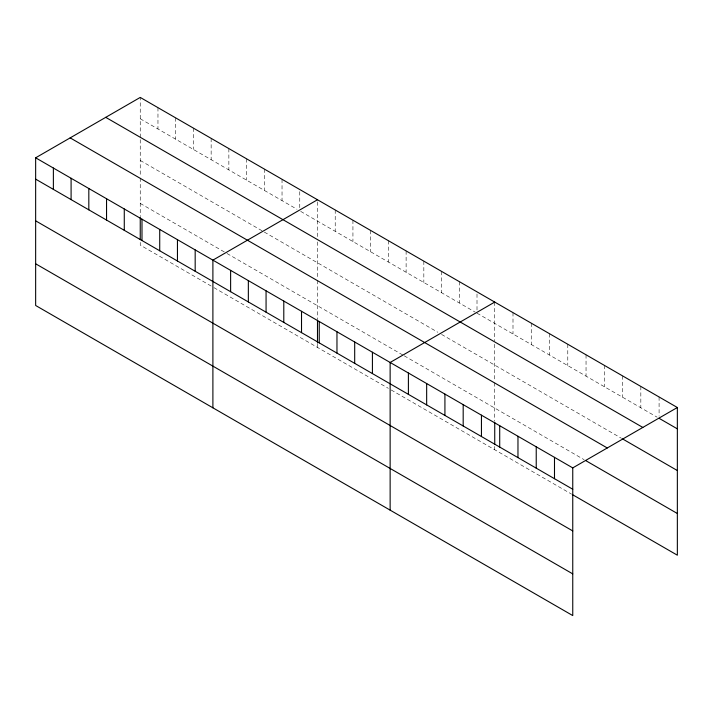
<?xml version="1.0" encoding="UTF-8"?>
<svg xmlns="http://www.w3.org/2000/svg" width="713" height="713" viewBox="0 0 713 713"><rect width="100%" height="100%" fill="white"/><g stroke="black" fill="none" stroke-linecap="round" stroke-linejoin="round"><path stroke-width="0.53" stroke-dasharray="3.56 2.67" d="M140.247 137.413L140.247 97.423M140.247 118.759L296.964 209.239M300.699 211.396L475.143 312.107M477.006 313.185L657.163 417.203M140.247 160.452L437.827 332.258M441.561 334.415L621.602 438.361M140.247 203.41L226.066 252.955M227.001 253.498L403.308 355.288M404.244 355.823L584.116 459.68M211.146 286.029L140.247 245.103L140.247 241.805M213.945 287.651L388.389 388.362M391.187 389.975L571.621 494.154M659.088 396.972L659.088 416.178M640.827 386.428L640.827 407.765M622.565 375.885L622.565 397.221M604.303 365.341L604.303 386.678M586.041 354.798L586.041 376.134M567.78 344.254L567.78 365.591M549.518 333.711L549.518 355.047M531.256 323.167L531.256 344.504M512.995 312.624L512.995 333.96M494.733 302.08L494.733 340.974M494.733 344.263L494.733 381.633M494.733 382.738L494.733 421.24M494.733 446.472L494.733 449.76M477.006 293.979L477.006 309.986M459.288 281.617L459.288 302.954M441.561 271.386L441.561 292.722M423.834 261.145L423.834 282.491M406.116 250.914L406.116 272.259M388.389 240.682L388.389 262.019M370.662 230.451L370.662 251.787M352.935 220.219L352.935 241.555M335.217 209.978L335.217 231.324M317.49 201.886L317.49 237.545M317.49 241.939L317.49 279.3M317.49 280.405L317.49 318.907M317.49 344.138L317.49 347.427M299.763 191.654L299.763 207.652M282.036 179.284L282.036 200.62M264.318 169.052L264.318 190.389M246.591 158.821L246.591 180.157M228.864 148.58L228.864 169.926M211.146 138.349L211.146 159.694M193.419 128.117L193.419 149.454M175.692 117.886L175.692 139.222M157.965 107.654L157.965 128.991M140.247 139.605L140.247 176.976M140.247 178.072L140.247 216.574"/><path stroke-width="1.07" d="M35.65 157.805L572.753 467.897L572.753 615.577L35.65 305.485L35.65 157.805L140.247 97.423L677.35 407.515L677.35 555.195L572.584 494.706M317.49 199.747L212.893 260.138L212.893 407.818M494.733 302.08L390.136 362.471L390.136 510.151M572.753 467.897L677.35 407.515M659.088 418.308L677.35 428.852M105.729 117.342L642.832 427.444M622.565 438.914L677.35 470.544M70.168 137.876L607.271 447.969M586.041 460.785L677.35 513.503M35.65 179.141L572.753 489.243M35.65 220.834L572.753 530.935M35.65 263.792L572.753 573.885M554.491 457.354L554.491 478.699M536.229 446.81L536.229 468.156M517.968 436.267L517.968 457.612M499.706 425.723L499.706 447.069M494.733 422.337L494.733 444.279M481.444 415.18L481.444 436.525M463.183 404.636L463.183 425.982M444.921 394.102L444.921 415.438M426.659 383.558L426.659 404.895M408.397 373.015L408.397 394.351M372.418 352.231L372.418 373.576M354.691 341.999L354.691 363.345M336.964 331.768L336.964 353.104M319.246 321.536L319.246 342.873M317.49 320.003L317.49 343.042M301.519 311.305L301.519 332.641M283.792 301.073L283.792 322.41M266.065 290.833L266.065 312.178M248.347 280.601L248.347 301.947M230.62 270.37L230.62 291.706M195.175 249.906L195.175 271.243M177.448 239.666L177.448 261.011M159.721 229.434L159.721 250.78M141.994 219.203L141.994 240.539M140.247 217.67L140.247 239.613M124.276 208.971L124.276 230.308M106.549 198.74L106.549 220.076M88.822 188.508L88.822 209.845M71.095 178.268L71.095 199.613M53.377 168.036L53.377 189.382"/></g></svg>
